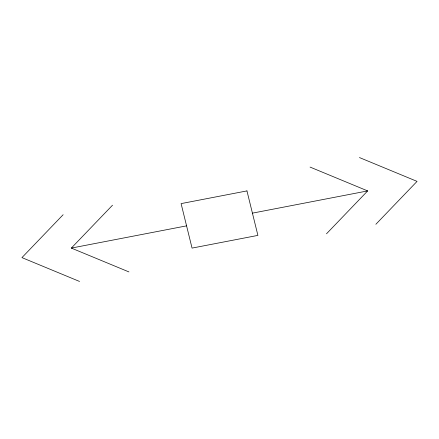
<?xml version="1.0" encoding="UTF-8"?>
<svg xmlns="http://www.w3.org/2000/svg" width="439" height="439" viewBox="0 0 439 439"><rect width="100%" height="100%" fill="white"/><g stroke="black" fill="none" stroke-linecap="round" stroke-linejoin="round"><path stroke-width="0.66" d="M63.128 214.72L21.95 257.616L79.547 281.448M128.934 271.922L71.337 248.084L112.516 205.194M326.484 233.806L367.662 190.916L310.066 167.078M375.872 224.28L417.05 181.384L359.453 157.552M71.337 248.084L186.575 225.855M252.425 213.145L367.662 190.916M246.948 190.905L181.098 203.608L192.052 248.095L257.902 235.392L246.948 190.905"/></g></svg>
